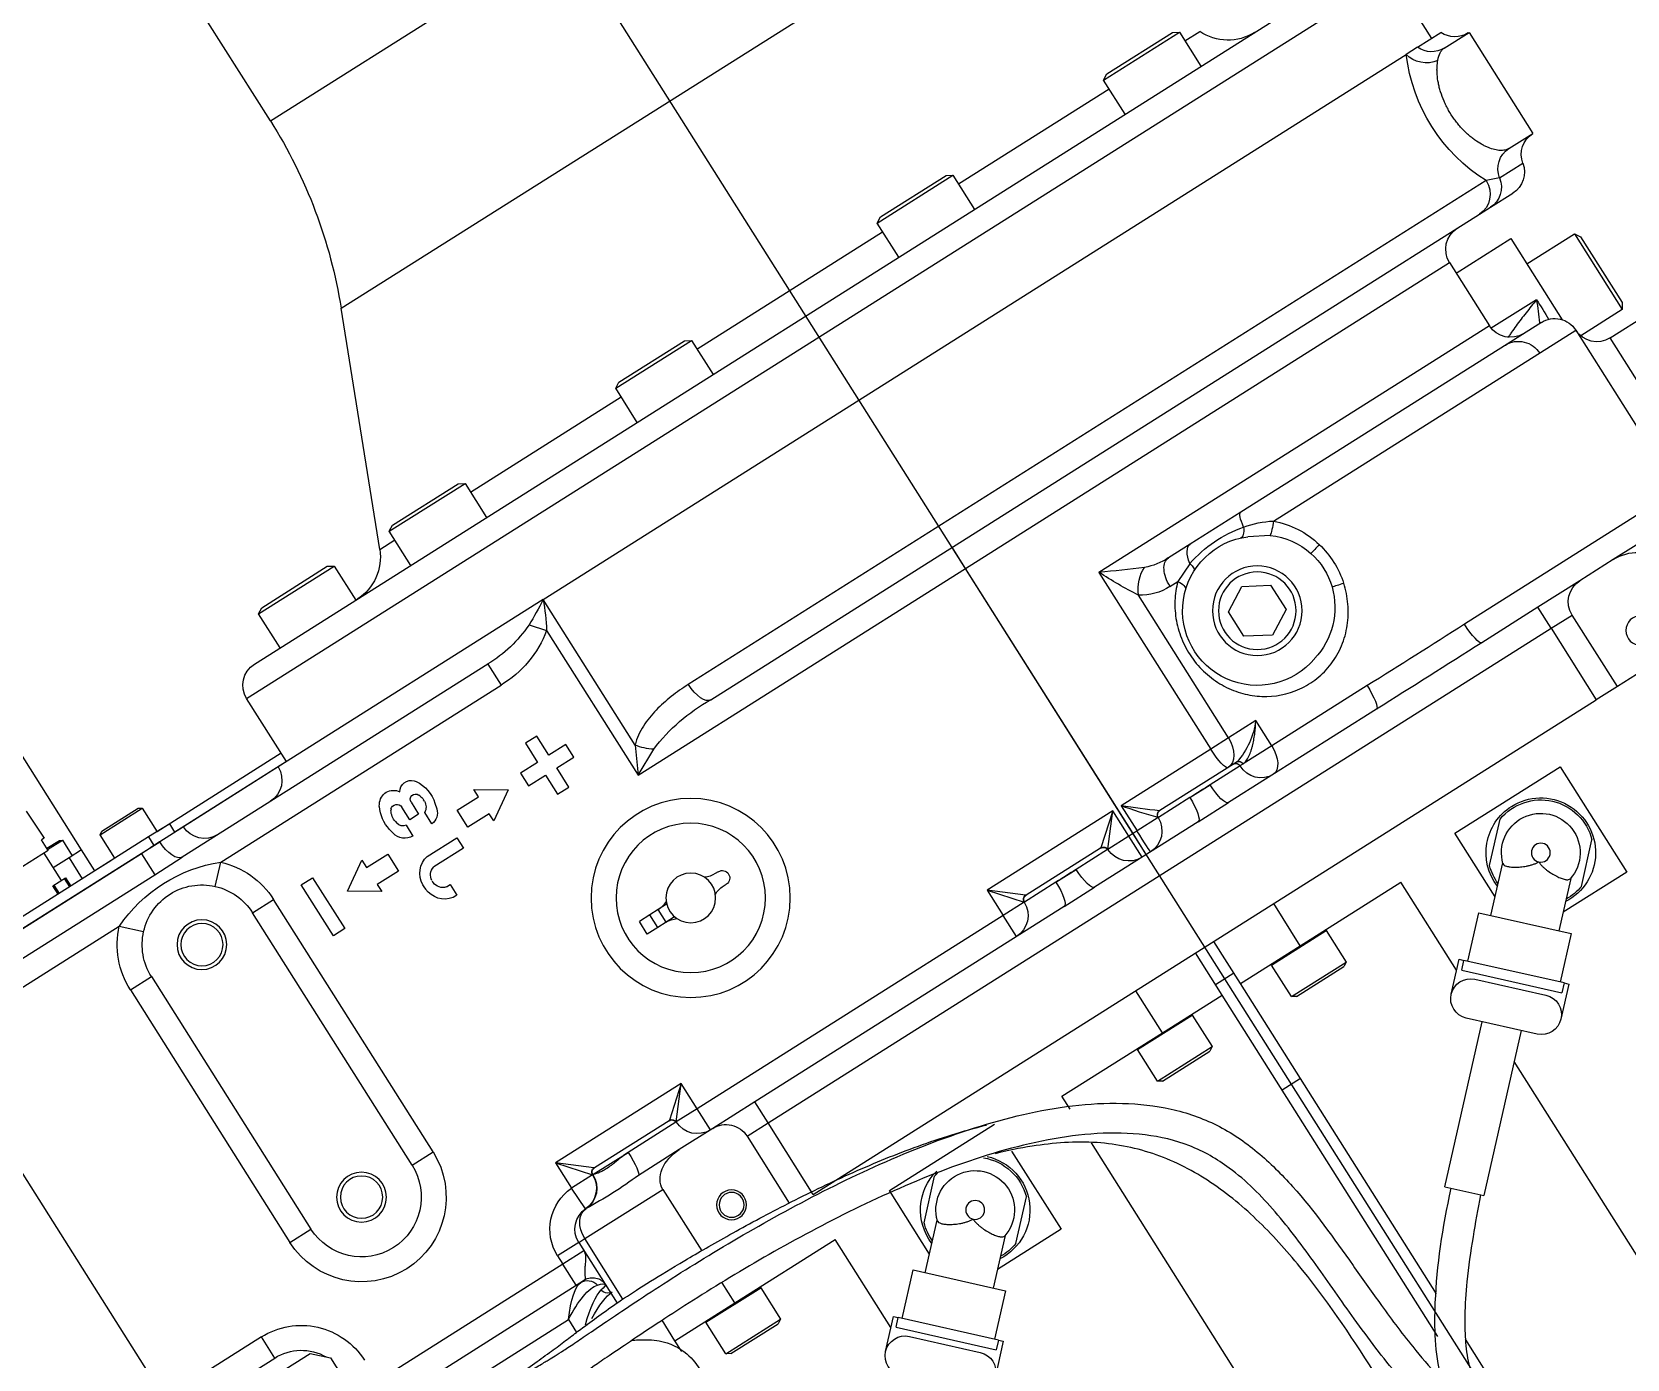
# Model space of a CAD drawing. Header units: millimetres. Extents: x 10462777 to 22643323, y 453826 to 1389191.
# Drawn here: x 11278733.7 to 11279054.1, y 583478.1 to 583744.7 of the extents above; entities that cross this region are included whole.
import ezdxf

# ---------------------------------------------------------------- set-up
doc = ezdxf.new("R2010")
doc.units = ezdxf.units.MM
doc.header["$LTSCALE"] = 200
doc.header["$MEASUREMENT"] = 0
doc.linetypes.add('CENTER2', pattern=[1.125, 0.75, -0.125, 0.125, -0.125])
doc.linetypes.add('PHANTOM', pattern=[2.5, 1.25, -0.25, 0.25, -0.25, 0.25, -0.25])
doc.layers.get('0').update_dxf_attribs({"linetype": 'CONTINUOUS'})
for name, color, linetype in [('$DDT_AUDIT_GENERATED_(1626)', 7, 'CONTINUOUS'), ('$DDT_AUDIT_GENERATED_(77F)', 7, 'CONTINUOUS'), ('$DDT_AUDIT_GENERATED_(7ED)', 7, 'CONTINUOUS'), ('$DDT_AUDIT_GENERATED_(D3A)', 7, 'CONTINUOUS'), ('A290-7120-X219', 7, 'CONTINUOUS'), ('A290-7329-X401', 7, 'CONTINUOUS'), ('A290-7329-X402', 7, 'CONTINUOUS'), ('A290-7329-X408', 7, 'CONTINUOUS'), ('DV4_Default', 7, 'CONTINUOUS'), ('LIBRL_A6-BA-12X3', 7, 'CONTINUOUS'), ('LIBRL_A6-BA-6X10', 7, 'CONTINUOUS'), ('LIBRL_A6-BA-8X20', 7, 'CONTINUOUS'), ('LIBRL_A97L-0001-', 7, 'CONTINUOUS'), ('LIBRL_A97L-0218-', 7, 'CONTINUOUS')]:
    doc.layers.add(name, color=color, linetype=linetype)
doc.layers.add('LAYOUT', color=8, linetype='CONTINUOUS', lineweight=25)

# ---------------------------------------------------------------- blocks, each defined once
blk = doc.blocks.new('A$C1F6A7A18')
at = {"layer": '$DDT_AUDIT_GENERATED_(1626)', "color": 7, "linetype": 'Continuous', "ltscale": 25.4}
for p, q in [((-1000.5, -185.36), (-1000.5, -186)), ((-993.98, -185.53), (-1000.5, -185.36)), ((-1003, -186), (-1003, -218)), ((-1003, -186), (-1000.5, -186))]:
    blk.add_line(p, q, dxfattribs=at)
for points, knots in [([(-1381.95, 39.13), (-1381.66, 36.4), (-1380.62, 29.78), (-1376.68, 19.64), (-1370.58, 10.79), (-1363.72, 3.97), (-1356.52, -1.24), (-1348.87, -5.44), (-1338.37, -9.89), (-1324.3, -13.83), (-1306.82, -16.45), (-1286.09, -17.7), (-1262.28, -17.44), (-1235.52, -16.63), (-1213.29, -17.14), (-1196.07, -19.93), (-1184, -23.79), (-1173.25, -30.05), (-1164.49, -39.17), (-1159.32, -48.9), (-1156.89, -55.37), (-1156.09, -57.76)], [0.0170368, 0.0170368, 0.0170368, 0.0170368, 0.0357319, 0.0643153, 0.0880962, 0.1081491, 0.1296404, 0.1483088, 0.1675116, 0.2072936, 0.2475607, 0.2878062, 0.3485319, 0.409483, 0.4699374, 0.4995087, 0.528191, 0.5560649, 0.5837048, 0.6133102, 0.630318, 0.630318, 0.630318, 0.630318]), ([(-1215.15, 20.22), (-1217.34, 18.17), (-1221.44, 14.42), (-1227.79, 8.97), (-1233.35, 4.9), (-1238.1, 2.03), (-1243.08, -0.29), (-1248.2, -1.61), (-1253.34, -1.61), (-1258.02, -0.52), (-1262.7, 1.78), (-1265.16, 3.95), (-1266.41, 5.09)], [0.0433738, 0.0433738, 0.0433738, 0.0433738, 0.1839594, 0.3305406, 0.4405886, 0.5180647, 0.5987651, 0.7057536, 0.7682357, 0.8400691, 0.929255, 1, 1, 1, 1]), ([(-1242.36, -6.18), (-1242.24, -6.15), (-1237.16, -4.52), (-1225.81, 2.28), (-1216.83, 10.15), (-1210.85, 15.95)], [0.311963, 0.311963, 0.311963, 0.311963, 0.3180969, 0.5687714, 0.9587999, 0.9587999, 0.9587999, 0.9587999]), ([(-1269.66, 0.1), (-1267.87, -1.45), (-1264.16, -4.64), (-1255.8, -8.73), (-1246.51, -11.62), (-1237.55, -13.19), (-1229.89, -14.03), (-1220.65, -14.67), (-1209.31, -15.13), (-1196.19, -16.15), (-1184.61, -18.65), (-1175.32, -23.54), (-1168.63, -30.19), (-1163.35, -38.26), (-1157.83, -50.34), (-1153.33, -66.58), (-1150.3, -86.38), (-1148.84, -105.81), (-1148.54, -121.02), (-1148.63, -131.66), (-1148.79, -138.54), (-1148.97, -144.12), (-1149.15, -149.44), (-1149.23, -152.84), (-1149.22, -154.73), (-1149.18, -156.52), (-1149.15, -157.84), (-1149.11, -159.69), (-1149.07, -162.63), (-1149.03, -166.27), (-1149.02, -168.93), (-1149.02, -169.57)], [0, 0, 0, 0, 0.019975, 0.048567, 0.08387, 0.110845, 0.132859, 0.155513, 0.19696, 0.238437, 0.277924, 0.306148, 0.334715, 0.364572, 0.395382, 0.457817, 0.520492, 0.582786, 0.643987, 0.673949, 0.703536, 0.733208, 0.763472, 0.826786, 0.890868, 0.910796, 0.929514, 0.950749, 0.971065, 0.994079, 1, 1, 1, 1]), ([(-1143.04, -166.48), (-1143.04, -165.81), (-1143.05, -163.92), (-1143.09, -160.72), (-1143.14, -157.7), (-1143.2, -155.67), (-1143.22, -154.04), (-1143.22, -152.26), (-1143.15, -149.62), (-1143.03, -145.74), (-1142.85, -140.56), (-1142.67, -133.9), (-1142.53, -123.4), (-1142.74, -108.13), (-1144.04, -88.51), (-1146.86, -68.42), (-1151.84, -48.72), (-1158.84, -33.27), (-1167.1, -22.88), (-1174.82, -16.69), (-1183.9, -12.76), (-1196.83, -9.87), (-1209.85, -9.14), (-1223.25, -8.51), (-1232.47, -7.79), (-1240.91, -6.63), (-1245.07, -5.49), (-1247.28, -4.87)], [0, 0, 0, 0, 0.007378, 0.024331, 0.058648, 0.096405, 0.135972, 0.182449, 0.227806, 0.261024, 0.29319, 0.325221, 0.357689, 0.423678, 0.490932, 0.558597, 0.6259, 0.691917, 0.724374, 0.756482, 0.788696, 0.821405, 0.88719, 0.917499, 0.95409, 0.979437, 1, 1, 1, 1]), ([(-1142.66, -166.69), (-1142.65, -166.58), (-1142.58, -163.89), (-1142.38, -160.19), (-1142.11, -155.54), (-1141.85, -151.94), (-1141.59, -148.72), (-1141.18, -143.74), (-1140.83, -138.54), (-1140.74, -130.4), (-1140.89, -122.41), (-1141.31, -111.59), (-1142.17, -99.01), (-1143.67, -85.49), (-1146.01, -71.62), (-1148.46, -61.85), (-1150.1, -56.76), (-1150.3, -56.16)], [0, 0, 0, 0, 0.0008255, 0.0225664, 0.0413575, 0.0616475, 0.0816584, 0.102278, 0.164878, 0.1950499, 0.2237961, 0.2521587, 0.2816433, 0.3122372, 0.343486, 0.3749829, 0.3791693, 0.3791693, 0.3791693, 0.3791693]), ([(-1148.8, -139.52), (-1148.99, -139.12), (-1149.91, -137.34), (-1152.33, -133.92), (-1156.53, -131.31), (-1161.52, -130.82), (-1166.27, -131.72), (-1171.51, -133.72), (-1177.53, -136.78), (-1184.32, -140.6), (-1191.73, -144.82), (-1199.62, -148.82), (-1206.82, -151.57), (-1213.53, -153.25), (-1220.3, -154.1), (-1229.07, -153.73), (-1237.68, -151.44), (-1245.64, -147.85), (-1252.74, -143.61), (-1259.33, -138.74), (-1262.9, -135.39), (-1264.48, -133.9)], [0.2432917, 0.2432917, 0.2432917, 0.2432917, 0.253326, 0.2895435, 0.3508449, 0.3990532, 0.4458548, 0.4986428, 0.5545317, 0.6086421, 0.6593666, 0.7041225, 0.743803, 0.7670951, 0.7957682, 0.830883, 0.8755997, 0.9034823, 0.9365095, 0.9761243, 1, 1, 1, 1])]:
    blk.add_open_spline(points, degree=3, knots=knots, dxfattribs=at)
at = {"layer": '$DDT_AUDIT_GENERATED_(77F)', "color": 7, "linetype": 'Continuous', "ltscale": 25.4}
for p, q in [((-1151, 79.68), (-1176, 79.68)), ((-1176, 79.68), (-1176, 64.57)), ((-1151, 54.68), (-1151, 79.68)), ((-1166.1, 54.68), (-1151, 54.68)), ((-1295.1, 40.25), (-1196.08, 40.25)), ((-1174.44, 40.25), (-1153.5, 40.25)), ((-1153.5, 16.37), (-1153.5, 40.25)), ((-1153.5, 16.37), (-1143.5, 16.37)), ((-1153.5, 2.18), (-1153.5, 16.37)), ((-1262.87, 2.18), (-1238.02, 2.18)), ((-1227.22, 2.18), (-1153.5, 2.18)), ((-1176, -2.18), (-1176, 2.18)), ((-1153.5, 2.18), (-1143.5, 2.18)), ((-1151, -2.18), (-1151, 2.18)), ((-1234.61, -2.18), (-1153.5, -2.18)), ((-1153.5, -2.18), (-1143.5, -2.18)), ((-1153.5, -16.37), (-1153.5, -2.18)), ((-1153.5, -16.37), (-1143.5, -16.37)), ((-1153.5, -40.25), (-1153.5, -16.37)), ((-1351.8, -40.25), (-1164.59, -40.25)), ((-1156.58, -40.25), (-1153.5, -40.25)), ((-1176, -54.68), (-1176, -69.78)), ((-1157.4, -54.68), (-1176, -54.68)), ((-1151, -79.68), (-1151, -54.68)), ((-1166.1, -79.68), (-1151, -79.68)), ((-1174.44, -94.1), (-1153.5, -94.1)), ((-1153.5, -117.98), (-1153.5, -94.1)), ((-1153.5, -117.98), (-1148.73, -117.98)), ((-1153.5, -132.18), (-1153.5, -117.98)), ((-1156.09, -132.18), (-1153.5, -132.18)), ((-1153.5, -132.18), (-1148.66, -132.18))]:
    blk.add_line(p, q, dxfattribs=at)
at = {"layer": '$DDT_AUDIT_GENERATED_(7ED)', "color": 7, "linetype": 'Continuous', "ltscale": 25.4}
for p, q in [((-1173.58, 70.46), (-1166.79, 77.25)), ((-1171.08, 69.5), (-1178.7, 61.87)), ((-1180.47, 63.64), (-1187.54, 56.57)), ((-1167.04, 50.2), (-1180.47, 63.64)), ((-1160.21, 57.1), (-1153.42, 63.89)), ((-1188.81, 57.84), (-1193.91, 52.75)), ((-1188.11, 57.14), (-1188.81, 57.84)), ((-1168.8, 51.97), (-1161.14, 59.63)), ((-1188.11, 57.14), (-1189.53, 55.72)), ((-1174.95, 41.15), (-1189.53, 55.72)), ((-1188.11, 57.14), (-1173.54, 42.56)), ((-1177.92, 42.43), (-1188.25, 52.75)), ((-1174.11, 43.13), (-1167.04, 50.2)), ((-1193.91, 47.09), (-1183.58, 36.77)), ((-1191.57, 44.76), (-1215.61, 20.72)), ((-1177.92, 36.77), (-1172.83, 41.86)), ((-1174.95, 41.15), (-1173.54, 42.56)), ((-1172.83, 41.86), (-1173.54, 42.56)), ((-1209.96, 15.06), (-1185.92, 39.1)), ((-1209.96, 15.06), (-1215.61, 20.72)), ((-1173.58, -63.89), (-1166.79, -57.1)), ((-1171.08, -64.85), (-1178.7, -72.48)), ((-1160.21, -77.25), (-1153.42, -70.46)), ((-1180.47, -70.71), (-1187.54, -77.78)), ((-1167.04, -84.15), (-1180.47, -70.71)), ((-1188.81, -76.51), (-1193.91, -81.6)), ((-1188.11, -77.21), (-1188.81, -76.51)), ((-1168.8, -82.38), (-1161.14, -74.72)), ((-1188.11, -77.21), (-1189.53, -78.63)), ((-1174.95, -93.2), (-1189.53, -78.63)), ((-1188.11, -77.21), (-1173.54, -91.79)), ((-1177.92, -91.92), (-1188.25, -81.6)), ((-1174.11, -91.22), (-1167.04, -84.15)), ((-1177.92, -97.58), (-1172.83, -92.49)), ((-1174.95, -93.2), (-1173.54, -91.79)), ((-1172.83, -92.49), (-1173.54, -91.79))]:
    blk.add_line(p, q, dxfattribs=at)
for centre in [(-1163.5, 67.18), (-1163.5, -67.18)]:
    blk.add_circle(centre, 1.9, dxfattribs=at)
for centre, radius, start, end in [((-1163.5, 67.18), 11, 0, 185.4788), ((-1163.5, 67.18), 10.6, 341.9365, 108.0635), ((-1163.5, 67.18), 7.9, 286.2811, 163.7189), ((-1163.5, 67.18), 10.6, 161.9365, 183.6713), ((-1163.5, 67.18), 11, 264.5212, 0), ((-1163.5, 67.18), 10.6, 266.3287, 288.0635), ((-1191.08, 49.92), 4, 45, 225), ((-1180.75, 39.6), 4, 225, 45), ((-1163.5, -67.18), 11, 45, 185.4788), ((-1163.5, -67.18), 10.6, 41.5034, 108.0635), ((-1163.5, -67.18), 7.9, 286.2811, 163.7189), ((-1163.5, -67.18), 10.6, 161.9365, 183.6713), ((-1163.5, -67.18), 11, 264.5212, 347.6118), ((-1163.5, -67.18), 10.6, 341.9365, 346.458), ((-1163.5, -67.18), 10.6, 266.3287, 288.0635), ((-1191.08, -84.43), 4, 45, 225), ((-1180.75, -94.75), 4, 225, 45)]:
    blk.add_arc(centre, radius, start, end, dxfattribs=at)
for points, knots in [([(-1164.84, 65.83), (-1164.95, 65.84), (-1165.06, 65.84), (-1165.28, 65.87), (-1165.39, 65.88), (-1165.72, 65.93), (-1165.93, 65.98), (-1166.35, 66.08), (-1166.56, 66.14), (-1166.97, 66.28), (-1167.17, 66.35), (-1167.76, 66.58), (-1168.13, 66.75), (-1168.82, 67.11), (-1169.14, 67.3), (-1169.58, 67.57), (-1169.71, 67.66), (-1169.97, 67.85), (-1170.09, 67.94), (-1170.43, 68.21), (-1170.61, 68.38), (-1170.82, 68.62), (-1170.88, 68.7), (-1170.98, 68.85), (-1171.02, 68.93), (-1171.11, 69.14), (-1171.12, 69.27), (-1171.08, 69.39)], [0, 0, 0, 0, 0.03125, 0.03125, 0.0625, 0.0625, 0.125, 0.125, 0.1875, 0.1875, 0.25, 0.25, 0.375, 0.375, 0.5, 0.5, 0.5625, 0.5625, 0.625, 0.625, 0.75, 0.75, 0.8125, 0.8125, 0.875, 0.875, 1, 1, 1, 1]), ([(-1161.29, 59.59), (-1161.41, 59.56), (-1161.54, 59.57), (-1161.82, 59.68), (-1161.97, 59.78), (-1162.3, 60.07), (-1162.47, 60.25), (-1162.74, 60.59), (-1162.83, 60.71), (-1163.01, 60.96), (-1163.11, 61.1), (-1163.29, 61.39), (-1163.38, 61.54), (-1163.57, 61.86), (-1163.66, 62.03), (-1163.93, 62.55), (-1164.09, 62.92), (-1164.33, 63.51), (-1164.4, 63.71), (-1164.53, 64.12), (-1164.59, 64.33), (-1164.7, 64.75), (-1164.74, 64.96), (-1164.79, 65.28), (-1164.81, 65.39), (-1164.83, 65.61), (-1164.84, 65.72), (-1164.84, 65.83)], [0, 0, 0, 0, 0.125, 0.125, 0.25, 0.25, 0.375, 0.375, 0.4375, 0.4375, 0.5, 0.5, 0.5625, 0.5625, 0.625, 0.625, 0.75, 0.75, 0.8125, 0.8125, 0.875, 0.875, 0.9375, 0.9375, 0.96875, 0.96875, 1, 1, 1, 1]), ([(-1164.84, -68.52), (-1164.95, -68.51), (-1165.06, -68.51), (-1165.28, -68.48), (-1165.39, -68.47), (-1165.72, -68.42), (-1165.93, -68.37), (-1166.35, -68.27), (-1166.56, -68.21), (-1166.97, -68.07), (-1167.17, -68), (-1167.76, -67.77), (-1168.13, -67.6), (-1168.82, -67.24), (-1169.14, -67.05), (-1169.58, -66.78), (-1169.71, -66.69), (-1169.97, -66.5), (-1170.09, -66.41), (-1170.43, -66.14), (-1170.61, -65.97), (-1170.82, -65.73), (-1170.88, -65.65), (-1170.98, -65.5), (-1171.02, -65.42), (-1171.11, -65.21), (-1171.12, -65.08), (-1171.08, -64.96)], [0, 0, 0, 0, 0.03125, 0.03125, 0.0625, 0.0625, 0.125, 0.125, 0.1875, 0.1875, 0.25, 0.25, 0.375, 0.375, 0.5, 0.5, 0.5625, 0.5625, 0.625, 0.625, 0.75, 0.75, 0.8125, 0.8125, 0.875, 0.875, 1, 1, 1, 1]), ([(-1161.29, -74.76), (-1161.41, -74.79), (-1161.54, -74.78), (-1161.82, -74.67), (-1161.97, -74.57), (-1162.3, -74.28), (-1162.47, -74.1), (-1162.74, -73.76), (-1162.83, -73.64), (-1163.01, -73.39), (-1163.11, -73.25), (-1163.29, -72.96), (-1163.38, -72.81), (-1163.57, -72.49), (-1163.66, -72.32), (-1163.93, -71.8), (-1164.09, -71.43), (-1164.33, -70.84), (-1164.4, -70.64), (-1164.53, -70.23), (-1164.59, -70.02), (-1164.7, -69.6), (-1164.74, -69.39), (-1164.79, -69.07), (-1164.81, -68.96), (-1164.83, -68.74), (-1164.84, -68.63), (-1164.84, -68.52)], [0, 0, 0, 0, 0.125, 0.125, 0.25, 0.25, 0.375, 0.375, 0.4375, 0.4375, 0.5, 0.5, 0.5625, 0.5625, 0.625, 0.625, 0.75, 0.75, 0.8125, 0.8125, 0.875, 0.875, 0.9375, 0.9375, 0.96875, 0.96875, 1, 1, 1, 1])]:
    blk.add_open_spline(points, degree=3, knots=knots, dxfattribs=at)
at = {"layer": '$DDT_AUDIT_GENERATED_(D3A)', "color": 7, "linetype": 'Continuous', "ltscale": 25.4}
for p, q in [((-1013.5, -136), (-1013.5, -162.5)), ((-1011.5, -136), (-1011.5, -165.5)), ((-1013.5, -138), (-1013.5, -160.5)), ((-1011.5, -175.5), (-1011.5, -176.5)), ((-1011.5, -176.5), (-1011.5, -176.5)), ((-1011.5, -176.5), (-1011.5, -180.25))]:
    blk.add_line(p, q, dxfattribs=at)
at = {"layer": 'A290-7120-X219', "color": 7, "linetype": 'Continuous', "ltscale": 25.4}
for p, q in [((-1081.5, -75.21), (-1081.5, -74.5)), ((-1078.5, -74.5), (-1078.5, -75.21)), ((-1081.5, -86.77), (-1081.5, -88.75)), ((-1081.5, -88.75), (-1078.5, -88.75)), ((-1081.5, -88.75), (-1081.5, -90.76)), ((-1078.5, -86.77), (-1078.5, -88.75)), ((-1078.5, -88.75), (-1078.5, -90.76)), ((-1081.5, -90.76), (-1078.5, -90.76)), ((-1081.5, -90.76), (-1081.5, -93.26)), ((-1078.5, -90.76), (-1078.5, -93.26)), ((-1081.5, -93.26), (-1078.5, -93.26))]:
    blk.add_line(p, q, dxfattribs=at)
blk.add_circle((-1080, -82), 5, dxfattribs=at)
for centre, radius, start, end in [((-1080, -74.5), 1.5, 0, 180), ((-1086.5, -75.21), 5, 333.6966, 0), ((-1073.5, -75.21), 5, 180, 206.3034), ((-1086.5, -88.79), 5, 0, 26.3034), ((-1073.5, -88.79), 5, 153.6966, 180)]:
    blk.add_arc(centre, radius, start, end, dxfattribs=at)
at = {"layer": 'A290-7329-X401', "color": 7, "linetype": 'Continuous', "ltscale": 25.4}
for p, q in [((-1083.5, 134.18), (-1083.5, 143)), ((-1040.5, 137.29), (-1040.5, 143)), ((-1016.5, 143), (-1040.5, 143)), ((-1016.5, 137.08), (-1016.5, 143)), ((-1044.5, 132.59), (-1044.5, 138.1)), ((-1013.5, 132.68), (-1013.5, 138.22)), ((-1121.5, 133), (-1121.5, 110.93)), ((-1107.5, 134.18), (-1083.5, 134.18)), ((-1048.5, 127.88), (-1048.5, 133.2)), ((-1044.5, 132.59), (-1043.5, 129.99)), ((-1013.5, 132.68), (-1013.5, 129.99)), ((-1078.5, 129.18), (-1116.57, 129.18)), ((-1078.5, 57.38), (-1078.5, 129.18)), ((-1043.5, 129.99), (-1043.5, -59.51)), ((-1013.5, -75.06), (-1013.5, 129.99)), ((-1116.5, 128.09), (-1116.5, 78.74)), ((-1056, 128), (-1075.28, 128)), ((-1069.13, 125.76), (-1069.13, 115.04)), ((-1056, 115), (-1056, 128)), ((-1048.5, 125.28), (-1048.5, 127.88)), ((-1048.5, -57.35), (-1048.5, 125.28)), ((-1073.5, 124.18), (-1073.5, 52.8)), ((-1143.5, 118), (-1143.5, 98)), ((-1068.5, 115), (-1068.5, 22.24)), ((-1053.5, 115), (-1068.5, 115)), ((-1053.5, 0), (-1053.5, 115)), ((-1121.5, 110.93), (-1121.5, 103)), ((-1121.5, 103), (-1121.5, 93)), ((-1143.5, 98), (-1143.5, 93)), ((-1143.5, 98), (-1126.5, 98)), ((-1126.5, 93), (-1126.5, 98)), ((-1143.5, -93), (-1143.5, 93)), ((-1126.5, 93), (-1143.5, 93)), ((-1126.5, 93), (-1121.5, 93)), ((-1126.5, -93), (-1126.5, 93)), ((-1121.5, 93), (-1121.5, 79.67)), ((-1121.5, 54.68), (-1121.5, 19.52)), ((-1116.5, 55.61), (-1116.5, 32.95)), ((-1080.61, 55.26), (-1078.41, 51.35)), ((-1073.5, 52.8), (-1073.5, 40.78)), ((-1076.77, 38.6), (-1078.5, 34.67)), ((-1073.5, 40.78), (-1073.5, 35.57)), ((-1116.5, 32.95), (-1116.5, 26.15)), ((-1116.5, 32.95), (-1110.5, 32.95)), ((-1110.5, 32.95), (-1110.5, 26.49)), ((-1078.5, 32.79), (-1078.5, 34.67)), ((-1116.5, 26.15), (-1116.5, 25.43)), ((-1110.5, 26.49), (-1110.5, 22.24)), ((-1110.5, 26.49), (-1076.6, 26.49)), ((-1116.5, 25.43), (-1116.5, 18.32)), ((-1115.5, 25.34), (-1115.5, 24.48)), ((-1115.5, 24.48), (-1115.5, 7.01)), ((-1121.5, 12.3), (-1121.5, 19.52)), ((-1110.5, 22.24), (-1110.5, 0.95)), ((-1068.5, 22.24), (-1110.5, 22.24)), ((-1116.5, 13.5), (-1116.5, 18.32)), ((-1116.5, 13.5), (-1116.5, 6.02)), ((-1121.5, 12.3), (-1121.5, -12.3)), ((-1115.5, 7.01), (-1115.49, 6.96)), ((-1116.5, 6.02), (-1116.5, 5.96)), ((-1116.49, 5.96), (-1116.5, 6.02)), ((-1116.5, 5.96), (-1116.5, 0.95)), ((-1116.5, 5.96), (-1116.49, 5.96)), ((-1121.5, 0), (-1116.5, 0)), ((-1116.5, 0.95), (-1116.5, 0)), ((-1110.5, 0.95), (-1116.5, 0.95)), ((-1116.5, 0), (-1053.5, 0)), ((-1116.5, 0), (-1116.5, -0.99)), ((-1053.5, 0), (-1048.5, 0)), ((-1053.5, -77.78), (-1053.5, 0)), ((-1121.5, -0.99), (-1116.5, -0.99)), ((-1116.5, -0.99), (-1116.5, -5.96)), ((-1116.5, -0.99), (-1110.5, -0.99)), ((-1116.47, -5.96), (-1110.5, -0.99)), ((-1110.5, -0.99), (-1115.47, -6.96)), ((-1110.5, -0.99), (-1110.5, -30.83)), ((-1116.5, -5.96), (-1116.5, -6.06)), ((-1116.5, -6.06), (-1116.47, -5.96)), ((-1116.47, -5.96), (-1116.5, -5.96)), ((-1116.5, -6.06), (-1116.5, -13.5)), ((-1115.47, -6.96), (-1115.5, -7.05)), ((-1115.5, -7.05), (-1115.5, -24.77)), ((-1121.5, -19.52), (-1121.5, -12.3)), ((-1116.5, -18.32), (-1116.5, -13.5)), ((-1116.5, -18.32), (-1116.5, -25.76)), ((-1121.5, -19.52), (-1121.5, -93)), ((-1115.5, -24.77), (-1115.47, -24.86)), ((-1115.47, -24.86), (-1110.5, -30.83)), ((-1116.47, -25.86), (-1116.5, -25.76)), ((-1116.5, -25.76), (-1116.5, -25.86)), ((-1116.5, -25.86), (-1116.5, -30.83)), ((-1116.5, -25.86), (-1116.47, -25.86)), ((-1110.5, -30.83), (-1116.47, -25.86)), ((-1121.5, -30.83), (-1116.5, -30.83)), ((-1110.5, -30.83), (-1116.5, -30.83)), ((-1116.5, -30.83), (-1116.5, -103.52)), ((-1053.5, -77.78), (-1050.78, -72.34)), ((-1048.06, -75.06), (-1053.5, -77.78)), ((-1048.06, -75.06), (-1013.5, -75.06)), ((-1013.5, -75.06), (-1013.5, -138)), ((-1019.1, -77.78), (-1053.5, -77.78)), ((-1016.3, -80.17), (-1019.1, -77.78)), ((-1043.57, -90.78), (-1043.57, -86.73)), ((-1043.57, -86.73), (-1040.54, -86.73)), ((-1040.54, -86.73), (-1040.54, -90.78)), ((-1048.11, -90.78), (-1043.57, -90.78)), ((-1048.11, -93.48), (-1048.11, -90.78)), ((-1040.54, -90.78), (-1036, -90.78)), ((-1036, -90.78), (-1036, -93.48)), ((-1018.5, -91.37), (-1023.5, -91.37)), ((-1023.5, -157.96), (-1023.5, -91.37)), ((-1018.5, -91.37), (-1018.5, -163.96)), ((-1143.5, -93), (-1126.5, -93)), ((-1126.5, -93), (-1121.5, -93)), ((-1126.5, -98), (-1126.5, -93)), ((-1121.5, -93), (-1121.5, -103)), ((-1043.57, -93.48), (-1048.11, -93.48)), ((-1043.57, -97.53), (-1043.57, -93.48)), ((-1040.54, -93.48), (-1040.54, -97.53)), ((-1036, -93.48), (-1040.54, -93.48)), ((-1126.5, -98), (-1142.38, -98)), ((-1040.54, -97.53), (-1043.57, -97.53)), ((-1042.06, -101.42), (-1045.79, -107.19)), ((-1038.32, -107.19), (-1042.06, -101.42)), ((-1121.5, -103), (-1121.5, -110.93)), ((-1121.5, -103.52), (-1116.5, -103.52)), ((-1116.5, -103.52), (-1116.5, -108.49)), ((-1116.5, -103.52), (-1110.5, -103.52)), ((-1116.47, -108.49), (-1110.5, -103.52)), ((-1110.5, -103.52), (-1115.47, -109.49)), ((-1110.5, -103.52), (-1110.5, -133.36)), ((-1116.5, -108.49), (-1116.5, -108.59)), ((-1116.47, -108.49), (-1116.5, -108.49)), ((-1116.5, -108.59), (-1116.47, -108.49)), ((-1116.5, -108.59), (-1116.5, -119.92)), ((-1045.79, -107.19), (-1044.08, -107.19)), ((-1044.08, -107.19), (-1044.08, -112.23)), ((-1040.04, -107.19), (-1038.32, -107.19)), ((-1040.04, -112.23), (-1040.04, -107.19)), ((-1121.5, -110.93), (-1121.5, -120.65)), ((-1115.47, -109.49), (-1115.5, -109.58)), ((-1115.5, -109.58), (-1115.5, -127.3)), ((-1047.17, -115.27), (-1047.17, -122.3)), ((-1044.66, -115.27), (-1047.17, -115.27)), ((-1044.66, -122.3), (-1044.66, -115.27)), ((-1044.08, -112.23), (-1040.04, -112.23)), ((-1036.5, -115.27), (-1037.64, -115.58)), ((-1126.5, -118), (-1141.1, -118)), ((-1126.5, -136.54), (-1126.5, -118)), ((-1039.63, -118.02), (-1036.98, -118.02)), ((-1035.02, -116.84), (-1034.66, -116.83)), ((-1033.62, -117.04), (-1033.35, -117.15)), ((-1030.47, -116.38), (-1030.78, -116.11)), ((-1116.5, -128.29), (-1116.5, -119.92)), ((-1054.44, -121.41), (-1054.44, -122.3)), ((-1051.92, -121.41), (-1054.44, -121.41)), ((-1051.92, -122.3), (-1051.92, -121.41)), ((-1036.58, -119.2), (-1036.58, -121.29)), ((-1033.74, -119.2), (-1036.58, -119.2)), ((-1036.58, -121.29), (-1033.6, -121.29)), ((-1049.55, -124.08), (-1049.78, -124.07)), ((-1049.32, -124.07), (-1049.55, -124.08)), ((-1037.12, -122.51), (-1039.69, -122.51)), ((-1035.35, -123.94), (-1035.78, -123.87)), ((-1032.8, -123.38), (-1032.99, -123.52)), ((-1031.05, -125.05), (-1030.63, -124.76)), ((-1115.5, -127.3), (-1115.47, -127.39)), ((-1115.47, -127.39), (-1110.5, -133.36)), ((-1050.06, -126.05), (-1049.55, -126.07)), ((-1049.55, -126.07), (-1049.04, -126.05)), ((-1037.07, -125.6), (-1036.05, -125.79)), ((-1116.5, -128.3), (-1116.51, -128.39)), ((-1116.51, -128.39), (-1116.51, -133.36)), ((-1116.51, -128.39), (-1116.47, -128.39)), ((-1116.5, -128.28), (-1116.5, -128.3)), ((-1116.47, -128.39), (-1116.5, -128.29)), ((-1110.5, -133.36), (-1116.47, -128.39)), ((-1040.04, -128.73), (-1044.08, -128.73)), ((-1044.08, -128.73), (-1044.08, -133.77)), ((-1040.04, -133.77), (-1040.04, -128.73)), ((-1121.5, -133.12), (-1121.5, -133.1)), ((-1121.5, -133.18), (-1121.5, -133.12)), ((-1121.5, -133.18), (-1116.51, -133.36)), ((-1110.5, -133.36), (-1116.51, -133.36)), ((-1044.08, -133.77), (-1045.79, -133.77)), ((-1045.79, -133.77), (-1042.06, -139.53)), ((-1042.06, -139.53), (-1038.32, -133.77)), ((-1038.32, -133.77), (-1040.04, -133.77)), ((-1140.85, -136.54), (-1126.5, -136.54)), ((-1126.5, -138), (-1126.5, -136.54)), ((-1126.5, -138), (-1140.93, -138)), ((-1128.5, -138), (-1128.5, -143)), ((-1126.5, -138), (-1126.5, -143)), ((-1133.5, -143), (-1133.5, -141)), ((-1133.5, -143), (-1128.5, -143)), ((-1133.5, -187), (-1133.5, -143)), ((-1128.5, -143), (-1128.5, -187)), ((-1126.5, -143), (-1128.5, -143)), ((-1048.11, -144.03), (-1048.11, -146.73)), ((-1036, -144.03), (-1048.11, -144.03)), ((-1036, -146.73), (-1036, -144.03)), ((-1048.11, -146.73), (-1036, -146.73)), ((-1138.5, -148), (-1141.53, -148)), ((-1138.5, -205.5), (-1138.5, -148)), ((-1095.5, -153), (-1035.5, -153)), ((-1095.5, -158), (-1095.5, -153)), ((-1035.5, -158), (-1035.5, -153)), ((-1095.5, -158), (-1035.5, -158)), ((-1027.03, -161.5), (-1023.5, -157.96)), ((-1013.5, -160.5), (-1013.5, -166.14)), ((-1018.56, -170.5), (-1018.5, -163.96)), ((-1013.5, -170.5), (-1013.5, -166.14)), ((-1013.61, -170.5), (-1018.56, -170.5)), ((-1018.56, -295.5), (-1018.56, -170.5)), ((-1013.5, -170.5), (-1013.61, -170.5)), ((-1013.61, -170.5), (-1013.61, -295.5)), ((-1013.5, -295.5), (-1013.5, -170.5)), ((-1023.5, -182.04), (-1027.03, -178.5)), ((-1035.5, -182), (-1095.5, -182)), ((-1095.5, -187), (-1095.5, -182)), ((-1035.5, -187), (-1035.5, -182)), ((-1023.5, -267.96), (-1023.5, -182.04)), ((-1035.5, -187), (-1095.5, -187)), ((-1113.5, -202), (-1108.5, -202)), ((-1113.5, -248), (-1113.5, -202)), ((-1108.5, -202), (-1108.5, -248))]:
    blk.add_line(p, q, dxfattribs=at)
for centre, radius in [((-1136.5, 108), 3), ((-1080, -82), 20), ((-1080, -82), 15), ((-1136.5, -108), 3), ((-1136.5, -108), 2.5), ((-1095.5, -170), 5), ((-1095.5, -170), 4.25), ((-1035.5, -170), 5), ((-1035.5, -170), 4.25)]:
    blk.add_circle(centre, radius, dxfattribs=at)
for centre, radius, start, end in [((-1045.5, 143), 5, 281.537, 0), ((-1011.5, 142.8), 5, 180, 246.4218), ((-1043.5, 133.2), 5, 101.537, 180), ((-1078.5, 134.18), 5, 180, 270), ((-1078.5, 124.18), 5, 0, 90), ((-1028.5, 161.42), 34.83, 244.4878, 295.5122), ((-1052, 82.85), 46.2, 111.7539, 117.5606), ((-1068.5, 120), 5, 180, 270), ((-1053.5, 120), 5, 270, 0), ((-1126.5, 103), 5, 270, 0), ((1289.74, 67.18), 2411.27, 179.70313, 180.29687), ((-84.09, 67.18), 1032.47, 179.35841, 180.64159), ((-1092, 44.35), 18.84, 75.9238, 104.0762), ((-1091.77, 45.03), 18.13, 42.9452, 76.1063), ((-1091.66, 45.78), 15.11, 106.5957, 165.4017), ((-1092, 46.07), 14.74, 74.3394, 105.6606), ((-1091.86, 46.56), 14.22, 37.7272, 74.3547), ((-1096.21, 47.37), 20.34, 12.1704, 29.4585), ((-1092, 45), 15, 162.2061, 25.025), ((-1101.21, 45.97), 25.53, 343.2378, 12.8907), ((-1061.4, 35.24), 12.1, 178.4781, 202.8884), ((-1100.45, 20.9), 15.69, 129.8237, 163.5626), ((-1067.96, 32.53), 10.54, 178.5678, 214.9468), ((-863.24, 127.65), 230.74, 204.8895, 207.1815), ((-1035.29, 95.44), 80.38, 239.0702, 245.5953), ((-804.85, 15.91), 311.66, 179.5578, 180.4422), ((-994.37, 102.35), 154.17, 218.2222, 221.1259), ((-1044.61, 85.67), 107.33, 227.9587, 232.1279), ((-804.85, -15.91), 311.66, 179.5578, 180.4422), ((-1084.77, -59.5), 36.33, 339.3069, 3.388), ((-996.99, -116.23), 44.36, 111.8565, 119.9094), ((-943.51, -116.76), 81.48, 149.2101, 153.3094), ((-1001.94, -90.83), 21.57, 142.7428, 181.4309), ((-991.47, -90.85), 27.03, 156.7108, 181.0994), ((-1126.5, -103), 5, 0, 90), ((-1034.61, -122.33), 7.31, 58.422, 104.9387), ((-1036.95, -118.17), 2.69, 104.9387, 176.8148), ((-1034.95, -119.19), 2.34, 91.6402, 150.2232), ((-1034.59, -119.26), 2.43, 66.3696, 91.6402), ((-1033.74, -118.14), 1.06, 270, 68.4358), ((-1031.97, -118.09), 2.27, 302.0573, 48.5357), ((-1042.78, -126.89), 78.97, 175.4711, 184.5108), ((-1033.6, -122.49), 1.2, 312.1755, 90), ((-1032.24, -122.43), 2.83, 304.6698, 58.5657), ((-1049.83, -121.35), 4.71, 191.687, 267.1415), ((-1049.66, -121.75), 2.33, 193.7434, 267.0804), ((-1049.43, -121.75), 2.33, 272.9166, 346.2239), ((-1049.27, -121.35), 4.71, 272.8622, 348.3244), ((-1036.48, -122.44), 3.21, 181.1957, 259.431), ((-1035.51, -122.25), 1.64, 189.0757, 260.3512), ((-1034.75, -120.43), 3.56, 260.3512, 299.7287), ((-1034.63, -118.17), 7.75, 259.431, 297.4908), ((-1126.5, -133), 5, 270, 358.6677), ((-1126.5, -133), 10, 270, 357.9421), ((-1136.5, -141), 3, 0, 90), ((-1013.5, -143), 5, 90, 180), ((-1095.5, -170), 17, 90, 270), ((-1035.5, -170), 17, 45.0991, 90), ((-1013.5, -155.5), 5, 180, 270), ((-1095.5, -170), 12, 90, 270), ((-1035.5, -170), 12, 45.0991, 90), ((-1051.15, -170), 30.15, 336.464, 23.536), ((-1035.5, -170), 12, 314.9009, 45.0991), ((-707.1, -176.27), 306.56, 178.1057, 178.9206), ((-1035.5, -170), 12, 270, 314.9009), ((-1035.5, -170), 17, 270, 314.9009), ((-1123.5, -202), 15, 0, 90), ((-1123.5, -202), 10, 0, 62.3321)]:
    blk.add_arc(centre, radius, start, end, dxfattribs=at)
for centre, major_axis, ratio, start_param, end_param in [((-1045.5, 137.29), (-5, 0), 0.960082, 1.772154, 3.141593), ((-1013.5, 134.7), (2.78, -4.16), 0.841728, 4.200085, 5.612257), ((-1011.5, 137.08), (5, 0), 0.959966, 3.141593, 4.300872), ((-1043.5, 127.88), (-5, 0), 0.960082, 4.913747, 6.283185), ((-1043.5, 125.28), (-5, 0), 0.941982, 4.712389, 6.283185), ((-1071, 122.26), (-15, 0), 0.235103, 4.587061, 4.896644), ((-1078.5, 115.62), (-5, 0), 0.99061, 3.141593, 4.728116), ((-1126.5, 110.93), (0, -7.07), 0.707107, 1.570796, 3.141593), ((-1116.5, 79.67), (-5, 0), 0.186471, 0, 1.570796), ((-1096.58, 62.41), (0.76, -2.9), 0.018727, 0.729885, 1.641799), ((-1087.42, 62.41), (-0.76, -2.9), 0.018727, 4.641387, 5.553301), ((-1116.5, 54.68), (-5, 0), 0.186471, 4.712389, 6.283185), ((-1078.5, 56.91), (-2.25, -1.98), 0.119144, 4.607698, 5.809483), ((-1075.02, 50.98), (2.83, 1), 0.380581, 1.911775, 3.141593), ((-1078.5, 52.8), (-5, 0), 0.252206, 2.020395, 3.141593), ((-1075.73, 37.3), (2.71, -1.28), 0.282223, 2.093094, 3.141593), ((-1078.5, 40.78), (-5, 0), 0.463121, 1.924455, 3.141593), ((-1078.5, 33.09), (2.25, -1.98), 0.419264, 1.924961, 3.141593), ((-1078.5, 35.57), (-5, 0), 0.554539, 1.570796, 3.141593), ((-1116.5, 30.19), (-5, 0), 0.552058, 4.712389, 6.283185), ((-1116.5, 30.19), (-5, 0), 0.951823, 0, 1.570796), ((-1076.6, 29.77), (-3.91, -3.11), 0.562525, 1.149855, 2.387913), ((-1116.5, 25.34), (-1, 0), 0.80825, 3.141593, 4.712389), ((-1110.5, 23.21), (-5, 0), 0.656178, 4.712389, 6.283185), ((-1116.5, 24.48), (-1, 0), 0.951823, 3.141593, 4.712389), ((-1110.5, 23.21), (-5, 0), 0.193427, 0, 1.570796), ((-1116.5, 19.52), (-5, 0), 0.240533, 0, 1.570796), ((-1116.5, 12.3), (-5, 0), 0.240533, 4.712389, 6.283185), ((-1116.5, 7.01), (-1, 0), 0.988609, 1.570796, 3.141593), ((-1116.49, 6.96), (-0.826, -0.563), 0.992131, 0.975996, 2.54357), ((-1116.5, 0.99), (-5, 0), 0.994608, 4.712389, 6.283185), ((-1116.5, 0.99), (-5, 0), 0.008256, 0, 1.570796), ((-1116.5, -0.99), (-5, 0), 0.99458, 0, 1.570796), ((-1116.5, -7.05), (-1, 0), 0.984871, 3.141593, 4.712389), ((-1116.47, -6.96), (-0.707, 0.707), 0.989247, 3.932396, 5.492382), ((-1116.5, -12.3), (-5, 0), 0.240533, 0, 1.570796), ((-1116.5, -19.52), (-5, 0), 0.240533, 4.712389, 6.283185), ((-1116.5, -24.77), (-1, 0), 0.984871, 1.570796, 3.141593), ((-1116.47, -24.86), (-0.707, -0.707), 0.989247, 0.790804, 2.350789), ((-1116.5, -30.83), (-5, 0), 0.99458, 4.712389, 6.283185), ((-1043.5, -57.35), (-5, 0), 0.431202, 0, 1.570796), ((-1048.06, -72.34), (-3.54, 3.54), 0.416626, 1.17604, 1.965553), ((-1116.5, -103.52), (-5, 0), 0.99458, 0, 1.570796), ((-1116.5, -109.58), (-1, 0), 0.984871, 3.141593, 4.712389), ((-1116.47, -109.49), (-0.707, 0.707), 0.989247, 3.932396, 5.492382), ((-1126.5, -110.93), (0, -7.07), 0.707107, 0, 1.570796), ((-1116.5, -120.65), (-5, 0), 0.147479, 4.712389, 6.283185), ((-1116.5, -127.3), (-1, 0), 0.984871, 1.570796, 3.141593), ((-1116.47, -127.39), (-0.707, -0.707), 0.989247, 0.790804, 2.350789), ((-1116.5, -133.2), (-4.98, -0.44), 0.983707, 4.625117, 6.172901), ((-1116.5, -133.23), (-5, 0.12), 0.986135, 4.73532, 6.283185), ((-1116.51, -133.36), (-5, 0.18), 0.994573, 4.748111, 6.283185), ((-1126.5, -133), (5, 0), 0.707107, 4.712389, 6.255199), ((-1148.5, -148), (9.51, 11.74), 0.262897, 5.269616, 5.969517), ((-1148.5, -148), (11.32, 9.67), 0.225505, 5.205337, 6.017822), ((-1143.5, -148), (7.11, 9.69), 0.34616, 4.960913, 6.008111), ((-1136.5, -137.61), (-2, 0), 0.894427, 0.221102, 1.318116), ((-1136.5, -148), (0, 10), 0.1, 0, 0.523599), ((-1136.5, -148), (0, -10), 0.15, 2.617994, 3.141593), ((-1136.5, -141.94), (3, 0), 0.894427, 0, 1.318116), ((-1143.5, -148), (9.87, 6.55), 0.249525, 5.07174, 6.118937), ((-1013.5, -163.96), (5, 0), 0.43589, 3.141593, 4.712389)]:
    blk.add_ellipse(centre, major_axis=major_axis, ratio=ratio, start_param=start_param, end_param=end_param, dxfattribs=at)
for points, knots in [([(-1040.5, 137.29), (-1040.5, 137.02), (-1040.45, 136.75), (-1040.24, 136.19), (-1040.09, 135.91), (-1039.79, 135.48), (-1039.68, 135.33), (-1039.43, 135.05), (-1039.3, 134.9), (-1038.86, 134.48), (-1038.52, 134.2), (-1037.95, 133.79), (-1037.74, 133.65), (-1037.32, 133.39), (-1037.09, 133.26), (-1036.39, 132.88), (-1035.89, 132.64), (-1035.08, 132.32), (-1034.8, 132.22), (-1034.22, 132.02), (-1033.91, 131.93), (-1032.99, 131.67), (-1032.35, 131.52), (-1031.36, 131.36), (-1031.03, 131.31), (-1030.35, 131.23), (-1030, 131.2), (-1028.95, 131.14), (-1028.25, 131.14), (-1027.21, 131.19), (-1026.86, 131.21), (-1026.17, 131.29), (-1025.83, 131.33), (-1024.82, 131.49), (-1024.18, 131.63), (-1023.25, 131.88), (-1022.94, 131.97), (-1022.35, 132.16), (-1022.07, 132.27), (-1021.24, 132.59), (-1020.73, 132.82), (-1020.01, 133.2), (-1019.78, 133.33), (-1019.35, 133.59), (-1019.14, 133.73), (-1018.56, 134.14), (-1018.21, 134.42), (-1017.91, 134.7)], [0, 0, 0, 0, 0.0625, 0.0625, 0.125, 0.125, 0.15625, 0.15625, 0.1875, 0.1875, 0.25, 0.25, 0.28125, 0.28125, 0.3125, 0.3125, 0.375, 0.375, 0.40625, 0.40625, 0.4375, 0.4375, 0.5, 0.5, 0.53125, 0.53125, 0.5625, 0.5625, 0.625, 0.625, 0.65625, 0.65625, 0.6875, 0.6875, 0.75, 0.75, 0.78125, 0.78125, 0.8125, 0.8125, 0.875, 0.875, 0.90625, 0.90625, 0.9375, 0.9375, 1, 1, 1, 1]), ([(-1017.91, 134.7), (-1017.45, 135.14), (-1017.1, 135.52), (-1016.74, 136.09), (-1016.65, 136.29), (-1016.53, 136.68), (-1016.5, 136.88), (-1016.5, 137.08)], [0, 0, 0, 0, 0.5, 0.5, 0.75, 0.75, 1, 1, 1, 1]), ([(-1069.13, 125.76), (-1069.32, 125.24), (-1069.5, 124.71), (-1069.87, 123.66), (-1070.06, 123.13), (-1070.42, 122.09), (-1070.61, 121.57), (-1070.98, 120.54), (-1071.17, 120.03), (-1071.57, 119.01), (-1071.77, 118.51), (-1072.08, 117.8), (-1072.19, 117.56), (-1072.37, 117.17), (-1072.45, 117.01), (-1072.53, 116.86)], [0, 0, 0, 0, 0.125, 0.125, 0.25, 0.25, 0.375, 0.375, 0.5, 0.5, 0.625, 0.625, 0.6875, 0.6875, 0.7325022, 0.7325022, 0.7325022, 0.7325022]), ([(-1078.5, 34.67), (-1079.39, 33.7), (-1080.38, 32.85), (-1082.57, 31.34), (-1083.78, 30.69), (-1086.32, 29.68), (-1087.66, 29.31), (-1090.49, 28.86), (-1091.91, 28.8), (-1094.75, 29), (-1096.17, 29.27), (-1098.83, 30.08), (-1100.11, 30.64), (-1102.45, 31.98), (-1103.53, 32.78), (-1105.46, 34.56), (-1106.31, 35.53), (-1108.52, 38.74), (-1109.5, 41.19), (-1110.03, 45.16), (-1110.05, 46.49), (-1109.75, 49.18), (-1109.42, 50.54), (-1108.45, 53.13), (-1107.79, 54.39), (-1106.16, 56.72), (-1105.21, 57.77), (-1103.05, 59.64), (-1101.86, 60.45), (-1099.33, 61.76), (-1097.97, 62.28), (-1096.58, 62.63)], [0, 0, 0, 0, 0.0625, 0.0625, 0.125, 0.125, 0.1875, 0.1875, 0.25, 0.25, 0.3125, 0.3125, 0.375, 0.375, 0.4375, 0.4375, 0.5, 0.5, 0.625, 0.625, 0.6875, 0.6875, 0.75, 0.75, 0.8125, 0.8125, 0.875, 0.875, 0.9375, 0.9375, 1, 1, 1, 1]), ([(-1116.5, 26.15), (-1116.5, 26.4), (-1116.44, 26.68), (-1116.25, 27.15), (-1116.18, 27.31), (-1116.01, 27.63), (-1115.92, 27.79), (-1115.61, 28.28), (-1115.37, 28.6), (-1114.98, 29.08), (-1114.84, 29.24), (-1114.57, 29.55), (-1114.43, 29.7), (-1113.99, 30.15), (-1113.69, 30.43), (-1113.08, 30.99), (-1112.76, 31.26), (-1112.12, 31.78), (-1111.8, 32.03), (-1111.32, 32.38), (-1111.15, 32.5), (-1110.83, 32.73), (-1110.66, 32.84), (-1110.5, 32.95)], [0, 0, 0, 0, 0.125, 0.125, 0.1875, 0.1875, 0.25, 0.25, 0.375, 0.375, 0.4375, 0.4375, 0.5, 0.5, 0.625, 0.625, 0.75, 0.75, 0.875, 0.875, 0.9375, 0.9375, 1, 1, 1, 1]), ([(-1043.5, -59.51), (-1043.5, -60.92), (-1043.56, -62.31), (-1043.84, -65.05), (-1044.06, -66.4), (-1044.55, -68.38), (-1044.73, -69.03), (-1045.18, -70.32), (-1045.43, -70.96), (-1046.03, -72.21), (-1046.36, -72.82), (-1047.13, -73.98), (-1047.56, -74.54), (-1048.06, -75.06)], [0, 0, 0, 0, 0.25, 0.25, 0.5, 0.5, 0.625, 0.625, 0.75, 0.75, 0.875, 0.875, 1, 1, 1, 1]), ([(-1116.5, -119.92), (-1116.5, -120.43), (-1116.53, -120.94), (-1116.62, -121.92), (-1116.68, -122.4), (-1116.76, -123.09), (-1116.79, -123.32), (-1116.84, -123.77), (-1116.86, -123.99), (-1116.92, -124.62), (-1116.94, -125.02), (-1116.94, -125.58), (-1116.94, -125.76), (-1116.93, -126.1), (-1116.92, -126.27), (-1116.87, -126.74), (-1116.82, -127.01), (-1116.72, -127.5), (-1116.66, -127.71), (-1116.56, -128.05), (-1116.52, -128.18), (-1116.5, -128.28)], [0, 0, 0, 0, 0.125, 0.125, 0.25, 0.25, 0.3125, 0.3125, 0.375, 0.375, 0.5, 0.5, 0.5625, 0.5625, 0.625, 0.625, 0.75, 0.75, 0.875, 0.875, 1, 1, 1, 1]), ([(-1128.5, -138), (-1128.55, -138), (-1128.61, -138), (-1128.72, -138.01), (-1128.77, -138.02), (-1128.93, -138.05), (-1129.04, -138.08), (-1129.37, -138.2), (-1129.59, -138.32), (-1130.06, -138.62), (-1130.3, -138.79), (-1130.8, -139.16), (-1131.06, -139.36), (-1131.59, -139.73), (-1131.86, -139.91), (-1132.37, -140.23), (-1132.61, -140.37), (-1132.92, -140.55), (-1133.02, -140.61), (-1133.19, -140.71), (-1133.26, -140.75), (-1133.44, -140.88), (-1133.5, -140.94), (-1133.5, -141)], [0, 0, 0, 0, 0.03125, 0.03125, 0.0625, 0.0625, 0.125, 0.125, 0.25, 0.25, 0.375, 0.375, 0.5, 0.5, 0.625, 0.625, 0.75, 0.75, 0.8125, 0.8125, 0.875, 0.875, 1, 1, 1, 1])]:
    blk.add_open_spline(points, degree=3, knots=knots, dxfattribs=at)
at = {"layer": 'A290-7329-X402', "color": 7, "linetype": 'Continuous', "ltscale": 25.4}
for p, q in [((-998.5, 136), (-1013.5, 136)), ((-998.5, -136), (-998.5, 136)), ((-993.5, -131), (-993.5, 131)), ((-987.44, 93.85), (-987.44, 97.4)), ((-942.37, -78.09), (-942.37, 78.09)), ((-987.44, 40.06), (-987.44, 75.85)), ((-902.97, -70), (-902.97, 70)), ((-987.44, -22.06), (-987.44, 22.06)), ((-987.44, -75.85), (-987.44, -40.06)), ((-902.97, -70), (-342.42, -70)), ((-987.44, -97.4), (-942.37, -78.09)), ((-987.44, -97.4), (-987.44, -93.85)), ((-1013.5, -136), (-998.5, -136))]:
    blk.add_line(p, q, dxfattribs=at)
for centre, radius, start, end in [((-983.5, 106.59), 10, 180, 246.8014), ((-902.97, -170), 100, 90, 113.1986), ((-983.5, -106.59), 10, 113.1986, 180), ((-998.5, -131), 5, 270, 0)]:
    blk.add_arc(centre, radius, start, end, dxfattribs=at)
at = {"layer": 'A290-7329-X408', "color": 7, "linetype": 'Continuous', "ltscale": 25.4}
for p, q in [((-1119.5, -192.5), (-1133.5, -192.5)), ((-1116.5, -195.5), (-1119.5, -192.5)), ((-1116.5, -254.5), (-1116.5, -195.5))]:
    blk.add_line(p, q, dxfattribs=at)
at = {"layer": 'DV4_Default', "color": 1, "linetype": 'CENTER2', "ltscale": 25.4}
for p, q in [((-1409.93, 0), (54.05, 0)), ((-1494.65, -225), (-971.26, -225))]:
    blk.add_line(p, q, dxfattribs=at)
at = {"layer": 'LIBRL_A6-BA-12X3', "color": 7, "linetype": 'Continuous', "ltscale": 25.4}
for p, q in [((-985.4, 93.85), (-993.5, 93.85)), ((-985.4, 75.85), (-985.4, 93.85)), ((-984.7, 92.64), (-985.4, 93.85)), ((-984.7, 77.07), (-984.7, 92.64)), ((-985.4, 75.85), (-984.7, 77.07)), ((-993.5, 75.85), (-985.4, 75.85)), ((-985.4, 40.06), (-993.5, 40.06)), ((-985.4, 22.06), (-985.4, 40.06)), ((-984.7, 38.85), (-985.4, 40.06)), ((-984.7, 23.27), (-984.7, 38.85)), ((-985.4, 22.06), (-984.7, 23.27)), ((-993.5, 22.06), (-985.4, 22.06)), ((-985.4, -22.06), (-993.5, -22.06)), ((-985.4, -40.06), (-985.4, -22.06)), ((-984.7, -23.27), (-985.4, -22.06)), ((-984.7, -38.85), (-984.7, -23.27)), ((-993.5, -40.06), (-985.4, -40.06)), ((-985.4, -40.06), (-984.7, -38.85)), ((-985.4, -75.85), (-993.5, -75.85)), ((-985.4, -93.85), (-985.4, -75.85)), ((-984.7, -77.07), (-985.4, -75.85)), ((-984.7, -92.64), (-984.7, -77.07)), ((-985.4, -93.85), (-984.7, -92.64)), ((-993.5, -93.85), (-985.4, -93.85)), ((-985.4, -106.91), (-993.5, -106.91)), ((-985.4, -124.91), (-985.4, -106.91)), ((-984.7, -108.12), (-985.4, -106.91)), ((-984.7, -123.7), (-984.7, -108.12)), ((-993.5, -124.91), (-985.4, -124.91)), ((-985.4, -124.91), (-984.7, -123.7))]:
    blk.add_line(p, q, dxfattribs=at)
at = {"layer": 'LIBRL_A6-BA-6X10', "color": 7, "linetype": 'Continuous', "ltscale": 25.4}
for p, q in [((-1013.5, -162.5), (-1011.5, -162.5)), ((-1011.5, -162.5), (-1011.5, -167.5)), ((-1005.9, -165.5), (-1011.5, -165.5)), ((-1005.9, -175.5), (-1005.9, -165.5)), ((-1005.5, -166.19), (-1005.9, -165.5)), ((-1005.5, -174.81), (-1005.5, -166.19)), ((-1011.5, -167.5), (-1013.5, -167.5)), ((-1011.5, -167.5), (-1011.5, -282.5)), ((-1011.5, -175.5), (-1005.9, -175.5)), ((-1005.9, -175.5), (-1005.5, -174.81)), ((-1011.5, -180.25), (-1006.5, -180.25)), ((-1006.5, -180.25), (-983, -180.25)), ((-1006.5, -180.25), (-1006.5, -183.25)), ((-1002.8, -182.5), (-1006.5, -182.5)), ((-1002.5, -183.02), (-1002.8, -182.5)), ((-1002.8, -186), (-1002.8, -182.5)), ((-1006.5, -183.25), (-1011.5, -183.25)), ((-1006.5, -183.25), (-1006.5, -187)), ((-1002.5, -186), (-1002.5, -183.02)), ((-1009.5, -186), (-1011.5, -186)), ((-1009.5, -186.27), (-1011.5, -186.27)), ((-1009.5, -188.73), (-1011.5, -188.73)), ((-1011.5, -189), (-1009.5, -189)), ((-1009.5, -189), (-1009.5, -186)), ((-1003, -187), (-1009.5, -187))]:
    blk.add_line(p, q, dxfattribs=at)
at = {"layer": 'LIBRL_A6-BA-8X20', "color": 7, "linetype": 'Continuous', "ltscale": 25.4}
for p, q in [((-1161.2, 22.41), (-1161.7, 21.54)), ((-1161.7, 10.28), (-1161.7, 21.54)), ((-1161.2, 9.41), (-1161.2, 22.41)), ((-1153.7, 22.41), (-1161.2, 22.41)), ((-1153.7, 9.41), (-1153.7, 22.41)), ((-1161.7, 10.28), (-1161.2, 9.41)), ((-1161.2, 9.41), (-1153.7, 9.41)), ((-1161.2, -9.41), (-1161.7, -10.28)), ((-1161.2, -22.41), (-1161.2, -9.41)), ((-1153.7, -9.41), (-1161.2, -9.41)), ((-1153.7, -22.41), (-1153.7, -9.41)), ((-1161.7, -21.54), (-1161.7, -10.28)), ((-1161.7, -21.54), (-1161.2, -22.41)), ((-1161.2, -22.41), (-1153.7, -22.41)), ((-1161.2, -111.94), (-1161.7, -112.81)), ((-1161.2, -124.94), (-1161.2, -111.94)), ((-1153.7, -111.94), (-1161.2, -111.94)), ((-1153.7, -124.94), (-1153.7, -111.94)), ((-1161.7, -124.07), (-1161.7, -112.81)), ((-1161.7, -124.07), (-1161.2, -124.94)), ((-1161.2, -124.94), (-1153.7, -124.94))]:
    blk.add_line(p, q, dxfattribs=at)
at = {"layer": 'LIBRL_A97L-0001-', "color": 7, "linetype": 'Continuous', "ltscale": 25.4}
for p, q in [((-1153.5, 22.41), (-1153.7, 22.41)), ((-1153.7, 9.41), (-1153.7, 22.41)), ((-1153.7, 9.41), (-1153.5, 9.41)), ((-1153.5, -9.41), (-1153.7, -9.41)), ((-1153.7, -22.41), (-1153.7, -9.41)), ((-1153.7, -22.41), (-1153.5, -22.41)), ((-1153.5, -111.94), (-1153.7, -111.94)), ((-1153.7, -124.94), (-1153.7, -111.94)), ((-1153.7, -124.94), (-1153.5, -124.94))]:
    blk.add_line(p, q, dxfattribs=at)
at = {"layer": 'LIBRL_A97L-0218-', "color": 7, "linetype": 'Continuous', "ltscale": 25.4}
for p, q in [((-1078.79, 140), (-1080, 139.3)), ((-1080, 139.3), (-1080, 129.41)), ((-1062, 139.3), (-1080, 139.3)), ((-1063.21, 140), (-1078.79, 140)), ((-1062, 139.3), (-1063.21, 140)), ((-1062, 128), (-1062, 139.3)), ((-1094.89, 50), (-1097.77, 45)), ((-1089.11, 50), (-1094.89, 50)), ((-1086.23, 45), (-1089.11, 50)), ((-1097.77, 45), (-1094.89, 40)), ((-1089.11, 40), (-1086.23, 45)), ((-1094.89, 40), (-1089.11, 40))]:
    blk.add_line(p, q, dxfattribs=at)
for radius in [9, 7.79]:
    blk.add_circle((-1092, 45), radius, dxfattribs=at)
blk = doc.blocks.new('A$C7DA30AB0')
at = {"layer": 'LAYOUT', "color": 6, "linetype": 'PHANTOM'}
blk.add_circle((3030.45, 3025.99, 0), 2693.02, dxfattribs=at)

msp = doc.modelspace()

# ---------------------------------------------------------------- block references
at = {"ltscale": 10}
msp.add_blockref('A$C7DA30AB0', (11276684.40366, 580408.4363, 0), dxfattribs=at)
at = {"xscale": -1, "rotation": 302.2848237538398}
msp.add_blockref('A$C1F6A7A18', (11278358.49284, 584527.58293, 8.6), dxfattribs=at)

doc.saveas('drawing.dxf')
